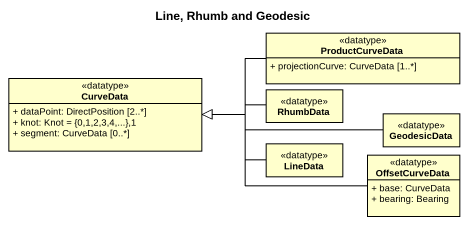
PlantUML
@startuml
title Line, Rhumb and Geodesic
hide circle
hide empty members
skinparam classAttributeIconSize 0
class ProductCurveData <<datatype>> {
  + projectionCurve: CurveData [1..*]
}
class CurveData <<datatype>> {
  + dataPoint: DirectPosition [2..*]
  + knot: Knot = {0,1,2,3,4,...},1
  + segment: CurveData [0..*]
}
class RhumbData <<datatype>>
class GeodesicData <<datatype>>
class LineData <<datatype>>
class OffsetCurveData <<datatype>> {
  + base: CurveData
  + bearing: Bearing
}
ProductCurveData -left-|> CurveData
RhumbData -left-|> CurveData
GeodesicData -left-|> CurveData
LineData -left-|> CurveData
OffsetCurveData -left-|> CurveData
@enduml
